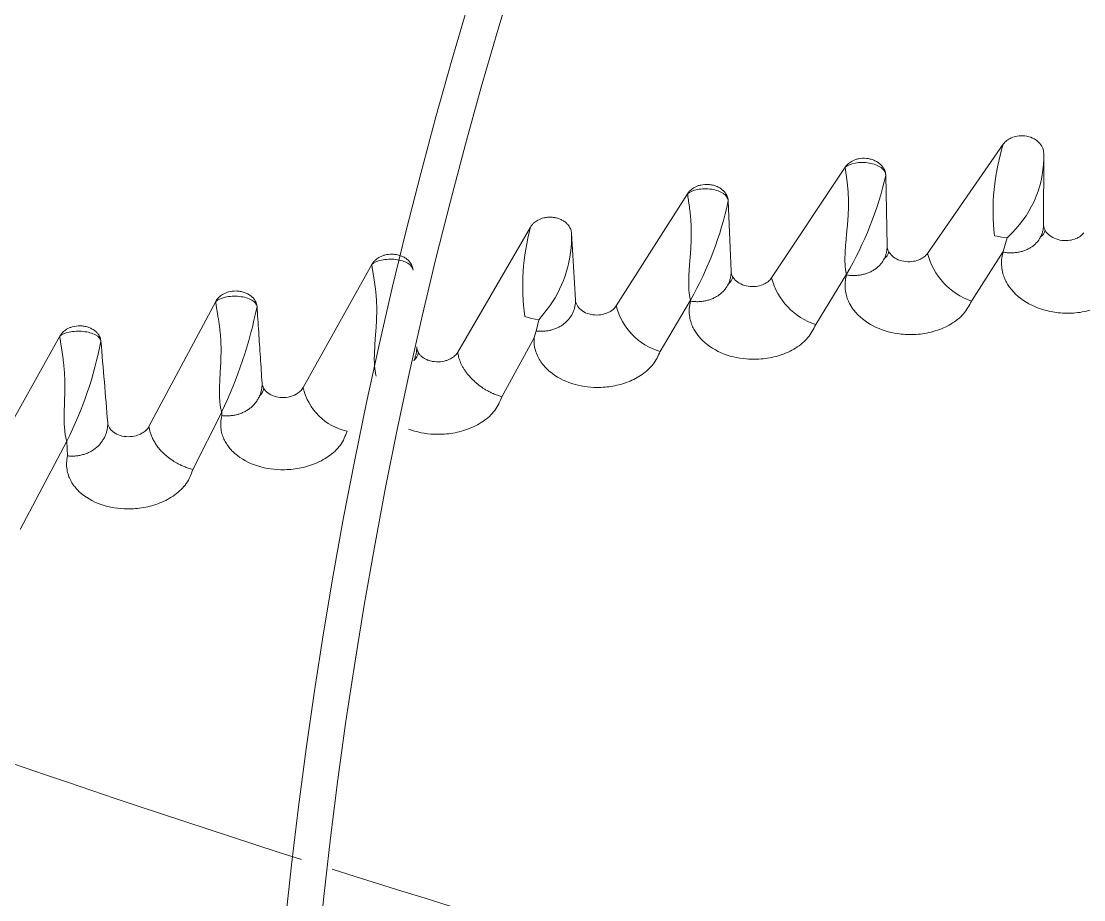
# Model space of a CAD drawing. Header units: millimetres. Extents: x 113490 to 142599, y -20467 to 115.
# Drawn here: x 132124.5 to 132199.1, y -11322.9 to -11261.3 of the extents above; entities that cross this region are included whole.
import ezdxf

# ---------------------------------------------------------------- set-up
doc = ezdxf.new("R2010")
doc.units = ezdxf.units.MM
doc.layers.add('DV3_0', color=7, linetype='Continuous')

msp = doc.modelspace()

# ---------------------------------------------------------------- linework, layer by layer
at = {"layer": 'DV3_0', "color": 7, "linetype": 'Continuous', "lineweight": 15}
for p, q in [((132188.102, -11277.592), (132193.42, -11269.935)), ((132196.256, -11270.563), (132196.242, -11275.527)), ((132177.17, -11279.306), (132182.328, -11271.544)), ((132185.175, -11272.108), (132185.267, -11277.05)), ((132166.265, -11281.278), (132171.274, -11273.405)), ((132174.131, -11273.909), (132174.325, -11278.827)), ((132155.148, -11284.523), (132160.254, -11275.748)), ((132163.132, -11276.173), (132163.411, -11280.856)), ((132192.993, -11276.39), (132192.805, -11276.344)), ((132193.286, -11276.449), (132192.993, -11276.39)), ((132193.683, -11276.506), (132193.286, -11276.449)), ((132193.683, -11276.505), (132193.408, -11277.447)), ((132194.039, -11276.146), (132193.683, -11276.505)), ((132191.194, -11280.93), (132193.408, -11277.447)), ((132193.408, -11277.447), (132193.405, -11277.498)), ((132144.31, -11287.005), (132149.129, -11278.365)), ((132180.267, -11282.576), (132182.42, -11279.052)), ((132182.42, -11279.051), (132182.418, -11279.098)), ((132133.493, -11289.734), (132138.176, -11280.965)), ((132169.354, -11284.475), (132171.478, -11280.858)), ((132171.478, -11280.858), (132171.478, -11280.94)), ((132161.608, -11281.271), (132160.831, -11282.246)), ((132160.337, -11282.157), (132159.86, -11282.021)), ((132160.831, -11282.246), (132160.337, -11282.157)), ((132160.831, -11282.246), (132160.654, -11283.036)), ((132121.372, -11293.898), (132127.237, -11283.399)), ((132158.253, -11287.64), (132160.503, -11283.511)), ((132136.573, -11292.74), (132138.593, -11288.734)), ((132138.593, -11288.733), (132138.6, -11288.967)), ((132124.452, -11296.951), (132127.732, -11290.763)), ((132127.732, -11290.762), (132127.783, -11291.791))]:
    msp.add_line(p, q, dxfattribs=at)
for centre, radius, start, end in [((132487.238, -11359.99), 477.5, 136.98025, 223.01975), ((132487.238, -11359.99), 456, 136.22822, 225.34418), ((132487.238, -11359.99), 453.5, 135.99119, 225.55886), ((132487.238, -11359.99), 343.5, 135.65946, 225.62289), ((132487.238, -11359.99), 346, 136.50602, 225.32035), ((132208.216, -11274.588), 15.511, 162.54213, 186.50253), ((132188.703, -11270.795), 7.557, 314.92233, 1.76239), ((132161.348, -11266.671), 24.439, 329.56586, 347.14778), ((132149.773, -11268.592), 24.932, 330.52894, 347.68668), ((132175.61, -11279.861), 15.898, 165.00298, 187.80676), ((132154.779, -11276.452), 8.357, 324.79019, 1.91433), ((132195.543, -11275.758), 0.842, 303.77478, 346.84189), ((132184.52, -11277.251), 0.897, 305.88427, 346.71446), ((132192.754, -11276.384), 4.806, 194.55048, 251.06411), ((132173.539, -11279), 0.942, 307.57461, 346.42967), ((132181.681, -11278.136), 4.66, 194.54387, 252.336), ((132409.503, -10489.197), 872.245, 245.061749, 252.291432), ((132109.415, -11274.855), 32.31, 334.56136, 348.45555), ((132170.633, -11280.149), 4.511, 194.49093, 253.53002), ((132166.296, -11285.084), 6.003, 160.05662, 164.81001), ((132103.295, -11278.516), 27.334, 333.38163, 348.95989), ((126993.049, -11718.425), 5155.431, 4.77297, 4.836578), ((132151.366, -11284.289), 1.068, 310.83867, 346.42868), ((132140.487, -11286.791), 1.106, 312.11245, 346.08773), ((132148.251, -11286.11), 4.041, 192.7941, 257.83161), ((132409.503, -10489.197), 872.245, 252.439478, 259.620226), ((132685.025, -9514.286), 1921.389, 250.257884, 253.587263)]:
    msp.add_arc(centre, radius, start, end, dxfattribs=at)
for points, knots in [([(132193.42, -11269.935), (132193.497, -11269.84), (132193.648, -11269.657), (132193.993, -11269.457), (132194.429, -11269.328), (132194.954, -11269.321), (132195.484, -11269.472), (132195.92, -11269.763), (132196.151, -11270.087), (132196.246, -11270.361), (132196.252, -11270.496), (132196.256, -11270.563)], [0, 0, 0, 0, 0.104171, 0.202862, 0.315207, 0.453016, 0.596047, 0.736876, 0.874614, 0.938161, 1, 1, 1, 1]), ([(132182.328, -11271.544), (132182.344, -11271.521), (132182.374, -11271.475), (132182.428, -11271.409), (132182.488, -11271.346), (132182.576, -11271.266), (132182.698, -11271.174), (132182.868, -11271.079), (132183.061, -11271), (132183.377, -11270.918), (132183.733, -11270.901), (132184.094, -11270.963), (132184.354, -11271.05), (132184.593, -11271.173), (132184.798, -11271.327), (132184.963, -11271.505), (132185.07, -11271.678), (132185.133, -11271.835), (132185.167, -11271.971), (132185.172, -11272.062), (132185.175, -11272.108)], [0, 0, 0, 0, 0.024134, 0.04836, 0.072806, 0.097596, 0.147346, 0.197463, 0.253452, 0.310188, 0.44873, 0.519838, 0.591578, 0.663957, 0.735397, 0.803684, 0.871681, 0.915225, 0.957782, 1, 1, 1, 1]), ([(132182.328, -11271.544), (132182.48, -11271.415), (132182.736, -11271.308), (132183.342, -11271.199), (132183.693, -11271.195), (132184.341, -11271.305), (132184.638, -11271.418), (132185.055, -11271.722), (132185.173, -11271.913), (132185.175, -11272.108)], [0, 0, 0, 0, 0.25, 0.25, 0.5, 0.5, 0.75, 0.75, 1, 1, 1, 1]), ([(132182.42, -11279.051), (132182.408, -11279.002), (132182.385, -11278.9), (132182.359, -11278.74), (132182.338, -11278.573), (132182.323, -11278.397), (132182.309, -11278.106), (132182.316, -11277.643), (132182.358, -11277.012), (132182.415, -11276.383), (132182.464, -11275.876), (132182.511, -11275.383), (132182.545, -11274.865), (132182.565, -11274.328), (132182.563, -11273.895), (132182.552, -11273.546), (132182.531, -11273.212), (132182.502, -11272.892), (132182.468, -11272.588), (132182.431, -11272.299), (132182.393, -11272.028), (132182.357, -11271.772), (132182.338, -11271.621), (132182.328, -11271.544)], [0, 0, 0, 0, 0.022409, 0.045589, 0.069571, 0.094381, 0.120045, 0.191549, 0.285493, 0.377196, 0.444191, 0.486257, 0.570457, 0.643705, 0.688578, 0.731351, 0.772306, 0.811765, 0.850086, 0.887654, 0.924879, 0.962184, 1, 1, 1, 1]), ([(132171.274, -11273.405), (132171.289, -11273.382), (132171.319, -11273.335), (132171.371, -11273.269), (132171.429, -11273.205), (132171.515, -11273.123), (132171.635, -11273.03), (132171.802, -11272.931), (132171.993, -11272.848), (132172.307, -11272.76), (132172.663, -11272.735), (132173.026, -11272.788), (132173.289, -11272.871), (132173.531, -11272.989), (132173.739, -11273.138), (132173.908, -11273.312), (132174.017, -11273.483), (132174.083, -11273.638), (132174.12, -11273.773), (132174.127, -11273.863), (132174.131, -11273.909)], [0, 0, 0, 0, 0.024029, 0.048159, 0.072516, 0.097221, 0.146847, 0.196862, 0.252882, 0.309652, 0.448785, 0.520176, 0.59216, 0.664628, 0.736101, 0.804272, 0.872116, 0.915511, 0.957922, 1, 1, 1, 1]), ([(132171.274, -11273.405), (132171.421, -11273.276), (132171.673, -11273.168), (132172.275, -11273.052), (132172.625, -11273.044), (132173.275, -11273.141), (132173.576, -11273.247), (132174, -11273.537), (132174.124, -11273.72), (132174.131, -11273.909)], [0, 0, 0, 0, 0.25, 0.25, 0.5, 0.5, 0.75, 0.75, 1, 1, 1, 1]), ([(132171.478, -11280.858), (132171.466, -11280.809), (132171.442, -11280.71), (132171.413, -11280.553), (132171.389, -11280.389), (132171.371, -11280.217), (132171.352, -11279.931), (132171.35, -11279.477), (132171.38, -11278.854), (132171.424, -11278.231), (132171.463, -11277.729), (132171.502, -11277.242), (132171.526, -11276.729), (132171.537, -11276.194), (132171.53, -11275.762), (132171.513, -11275.414), (132171.488, -11275.079), (132171.456, -11274.759), (132171.419, -11274.455), (132171.379, -11274.165), (132171.34, -11273.893), (132171.303, -11273.635), (132171.284, -11273.482), (132171.274, -11273.405)], [0, 0, 0, 0, 0.022201, 0.045152, 0.068882, 0.093418, 0.118782, 0.189613, 0.28218, 0.374375, 0.441059, 0.481971, 0.566408, 0.639815, 0.684963, 0.728061, 0.769391, 0.809271, 0.848051, 0.886111, 0.923847, 0.961672, 1, 1, 1, 1]), ([(132160.254, -11275.748), (132160.272, -11275.72), (132160.306, -11275.666), (132160.363, -11275.59), (132160.425, -11275.519), (132160.509, -11275.435), (132160.625, -11275.342), (132160.848, -11275.206), (132161.128, -11275.1), (132161.457, -11275.049), (132161.735, -11275.044), (132162.015, -11275.081), (132162.279, -11275.159), (132162.521, -11275.272), (132162.73, -11275.418), (132162.901, -11275.589), (132163.014, -11275.758), (132163.082, -11275.911), (132163.12, -11276.041), (132163.128, -11276.129), (132163.132, -11276.173)], [0, 0, 0, 0, 0.028167, 0.055348, 0.081659, 0.107229, 0.154212, 0.202321, 0.315456, 0.382435, 0.455458, 0.52668, 0.598478, 0.669805, 0.740218, 0.808365, 0.876005, 0.918304, 0.959423, 1, 1, 1, 1]), ([(132193.405, -11277.498), (132193.453, -11277.507), (132193.55, -11277.524), (132193.695, -11277.54), (132193.839, -11277.549), (132193.982, -11277.551), (132194.124, -11277.547), (132194.264, -11277.535), (132194.402, -11277.518), (132194.537, -11277.493), (132194.67, -11277.462), (132194.799, -11277.425), (132194.924, -11277.382), (132195.046, -11277.333), (132195.163, -11277.278), (132195.276, -11277.218), (132195.383, -11277.152), (132195.486, -11277.08), (132195.582, -11277.003), (132195.673, -11276.922), (132195.757, -11276.835), (132195.836, -11276.744), (132195.908, -11276.649), (132195.974, -11276.551), (132196.033, -11276.448), (132196.085, -11276.342), (132196.13, -11276.233), (132196.168, -11276.121), (132196.198, -11276.007), (132196.221, -11275.89), (132196.236, -11275.77), (132196.244, -11275.65), (132196.242, -11275.568), (132196.242, -11275.527)], [0, 0, 0, 0, 0.030744, 0.061438, 0.092125, 0.122844, 0.153625, 0.184492, 0.215464, 0.246557, 0.277781, 0.309144, 0.340652, 0.372311, 0.404123, 0.436093, 0.468225, 0.500527, 0.533, 0.565643, 0.598448, 0.631405, 0.6645, 0.69772, 0.731048, 0.76447, 0.797969, 0.831532, 0.865147, 0.898805, 0.9325, 0.966231, 1, 1, 1, 1]), ([(132196.242, -11275.527), (132196.246, -11275.591), (132196.254, -11275.721), (132196.346, -11275.978), (132196.572, -11276.28), (132196.999, -11276.552), (132197.525, -11276.696), (132198.054, -11276.693), (132198.501, -11276.573), (132198.787, -11276.412), (132198.963, -11276.262), (132199.031, -11276.178), (132199.065, -11276.136)], [0, 0, 0, 0, 0.06232, 0.125391, 0.257745, 0.398304, 0.543526, 0.684373, 0.802176, 0.903379, 0.95178, 1, 1, 1, 1]), ([(132182.418, -11279.097), (132182.467, -11279.105), (132182.564, -11279.121), (132182.71, -11279.134), (132182.855, -11279.141), (132182.999, -11279.141), (132183.142, -11279.134), (132183.282, -11279.12), (132183.421, -11279.1), (132183.556, -11279.073), (132183.689, -11279.039), (132183.819, -11279), (132183.945, -11278.954), (132184.067, -11278.902), (132184.184, -11278.845), (132184.297, -11278.781), (132184.405, -11278.713), (132184.507, -11278.638), (132184.604, -11278.559), (132184.695, -11278.475), (132184.78, -11278.386), (132184.859, -11278.292), (132184.931, -11278.195), (132184.997, -11278.094), (132185.056, -11277.989), (132185.109, -11277.88), (132185.154, -11277.769), (132185.192, -11277.655), (132185.223, -11277.538), (132185.246, -11277.419), (132185.261, -11277.298), (132185.269, -11277.175), (132185.268, -11277.091), (132185.267, -11277.05)], [0, 0, 0, 0, 0.030624, 0.061201, 0.091776, 0.122388, 0.153068, 0.183841, 0.214727, 0.245741, 0.276895, 0.308198, 0.339656, 0.371275, 0.403058, 0.43501, 0.467136, 0.499442, 0.53193, 0.564598, 0.597438, 0.630439, 0.663587, 0.696868, 0.730267, 0.763765, 0.797349, 0.831004, 0.864717, 0.898478, 0.93228, 0.96612, 1, 1, 1, 1]), ([(132185.267, -11277.05), (132185.273, -11277.114), (132185.284, -11277.243), (132185.381, -11277.496), (132185.613, -11277.792), (132186.044, -11278.053), (132186.574, -11278.185), (132187.103, -11278.17), (132187.546, -11278.041), (132187.828, -11277.874), (132188.002, -11277.72), (132188.069, -11277.635), (132188.102, -11277.592)], [0, 0, 0, 0, 0.062043, 0.124815, 0.256609, 0.396962, 0.54245, 0.683803, 0.801715, 0.902665, 0.951541, 1, 1, 1, 1]), ([(132149.129, -11278.365), (132149.142, -11278.341), (132149.169, -11278.293), (132149.218, -11278.223), (132149.272, -11278.156), (132149.353, -11278.07), (132149.468, -11277.971), (132149.631, -11277.864), (132149.819, -11277.772), (132150.133, -11277.668), (132150.496, -11277.628), (132150.869, -11277.669), (132151.141, -11277.743), (132151.392, -11277.855), (132151.608, -11278.001), (132151.782, -11278.172), (132151.896, -11278.341), (132151.966, -11278.495), (132152.005, -11278.629), (132152.012, -11278.72), (132152.016, -11278.765)], [0, 0, 0, 0, 0.023863, 0.047824, 0.072015, 0.09656, 0.145727, 0.195355, 0.251243, 0.307931, 0.448733, 0.521024, 0.59385, 0.666733, 0.738421, 0.806257, 0.87365, 0.91656, 0.958451, 1, 1, 1, 1]), ([(132149.129, -11278.365), (132149.261, -11278.235), (132149.506, -11278.124), (132150.105, -11277.995), (132150.46, -11277.977), (132151.126, -11278.054), (132151.436, -11278.149), (132151.877, -11278.415), (132152.008, -11278.588), (132152.016, -11278.765)], [0, 0, 0, 0, 0.25, 0.25, 0.5, 0.5, 0.75, 0.75, 1, 1, 1, 1]), ([(132193.405, -11277.498), (132193.363, -11277.681), (132193.284, -11278.028), (132193.293, -11278.531), (132193.374, -11278.975), (132193.508, -11279.357), (132193.67, -11279.676), (132193.84, -11279.936), (132194.304, -11280.533), (132195.327, -11281.304), (132196.92, -11281.761), (132198.353, -11281.812), (132199.573, -11281.606), (132200.683, -11281.142), (132201.609, -11280.447), (132201.959, -11279.837), (132202.134, -11279.532)], [0, 0, 0, 0, 0.049983, 0.095305, 0.136089, 0.172395, 0.204188, 0.231394, 0.253924, 0.400322, 0.537539, 0.629207, 0.722264, 0.815359, 0.907832, 1, 1, 1, 1]), ([(132149.432, -11286.19), (132149.419, -11286.139), (132149.393, -11286.035), (132149.363, -11285.87), (132149.338, -11285.697), (132149.319, -11285.515), (132149.3, -11285.214), (132149.3, -11284.734), (132149.333, -11284.082), (132149.379, -11283.431), (132149.417, -11282.905), (132149.453, -11282.395), (132149.471, -11281.859), (132149.471, -11281.305), (132149.452, -11280.857), (132149.425, -11280.495), (132149.388, -11280.146), (132149.345, -11279.81), (132149.297, -11279.489), (132149.248, -11279.182), (132149.201, -11278.891), (132149.158, -11278.614), (132149.139, -11278.448), (132149.129, -11278.365)], [0, 0, 0, 0, 0.022237, 0.045248, 0.069066, 0.093718, 0.119229, 0.190368, 0.28422, 0.374892, 0.441624, 0.484155, 0.567317, 0.639831, 0.684339, 0.726905, 0.76784, 0.807487, 0.846217, 0.884424, 0.922516, 0.960904, 1, 1, 1, 1]), ([(132171.478, -11280.94), (132171.527, -11280.947), (132171.624, -11280.961), (132171.771, -11280.972), (132171.916, -11280.976), (132172.06, -11280.974), (132172.202, -11280.964), (132172.343, -11280.948), (132172.481, -11280.925), (132172.617, -11280.896), (132172.749, -11280.86), (132172.879, -11280.818), (132173.004, -11280.769), (132173.126, -11280.715), (132173.243, -11280.655), (132173.356, -11280.59), (132173.464, -11280.519), (132173.566, -11280.442), (132173.662, -11280.361), (132173.753, -11280.274), (132173.838, -11280.183), (132173.916, -11280.088), (132173.988, -11279.989), (132174.054, -11279.885), (132174.113, -11279.778), (132174.165, -11279.668), (132174.211, -11279.555), (132174.249, -11279.439), (132174.28, -11279.321), (132174.303, -11279.2), (132174.319, -11279.077), (132174.327, -11278.953), (132174.326, -11278.869), (132174.325, -11278.827)], [0, 0, 0, 0, 0.03052, 0.060997, 0.091475, 0.121995, 0.152587, 0.183277, 0.214087, 0.245032, 0.276126, 0.307376, 0.338791, 0.370375, 0.402134, 0.434072, 0.466194, 0.498504, 0.531007, 0.563699, 0.59657, 0.629611, 0.662807, 0.696143, 0.729602, 0.763169, 0.796826, 0.83056, 0.864356, 0.898204, 0.932096, 0.966028, 1, 1, 1, 1]), ([(132174.325, -11278.827), (132174.332, -11278.89), (132174.345, -11279.019), (132174.448, -11279.269), (132174.686, -11279.559), (132175.123, -11279.81), (132175.657, -11279.931), (132176.186, -11279.904), (132176.626, -11279.765), (132176.903, -11279.592), (132177.073, -11279.436), (132177.138, -11279.349), (132177.17, -11279.306)], [0, 0, 0, 0, 0.061808, 0.124342, 0.255812, 0.396242, 0.54227, 0.68426, 0.802287, 0.903034, 0.951693, 1, 1, 1, 1]), ([(132182.418, -11279.097), (132182.38, -11279.274), (132182.308, -11279.612), (132182.32, -11280.102), (132182.402, -11280.538), (132182.539, -11280.918), (132182.706, -11281.24), (132182.885, -11281.507), (132183.367, -11282.104), (132184.42, -11282.861), (132186.028, -11283.281), (132187.462, -11283.301), (132188.673, -11283.071), (132189.774, -11282.585), (132190.691, -11281.866), (132191.026, -11281.243), (132191.194, -11280.93)], [0, 0, 0, 0, 0.048201, 0.09227, 0.132334, 0.168466, 0.200643, 0.228802, 0.25286, 0.399444, 0.537774, 0.628473, 0.721072, 0.814191, 0.907038, 1, 1, 1, 1]), ([(132138.176, -11280.965), (132138.189, -11280.94), (132138.215, -11280.892), (132138.262, -11280.822), (132138.315, -11280.754), (132138.394, -11280.668), (132138.507, -11280.567), (132138.666, -11280.458), (132138.852, -11280.364), (132139.164, -11280.255), (132139.526, -11280.209), (132139.902, -11280.244), (132140.176, -11280.314), (132140.43, -11280.422), (132140.649, -11280.564), (132140.827, -11280.733), (132140.944, -11280.9), (132141.016, -11281.053), (132141.057, -11281.186), (132141.067, -11281.276), (132141.072, -11281.321)], [0, 0, 0, 0, 0.023808, 0.047726, 0.071885, 0.096412, 0.145198, 0.194482, 0.250252, 0.306836, 0.44823, 0.520887, 0.594068, 0.667165, 0.739009, 0.806802, 0.874094, 0.916845, 0.958589, 1, 1, 1, 1]), ([(132138.176, -11280.965), (132138.304, -11280.838), (132138.544, -11280.727), (132139.139, -11280.596), (132139.493, -11280.575), (132140.161, -11280.643), (132140.474, -11280.731), (132140.923, -11280.985), (132141.058, -11281.15), (132141.072, -11281.321)], [0, 0, 0, 0, 0.25, 0.25, 0.5, 0.5, 0.75, 0.75, 1, 1, 1, 1]), ([(132138.593, -11288.733), (132138.579, -11288.684), (132138.551, -11288.581), (132138.518, -11288.42), (132138.491, -11288.251), (132138.469, -11288.073), (132138.444, -11287.777), (132138.434, -11287.306), (132138.455, -11286.662), (132138.488, -11286.018), (132138.516, -11285.498), (132138.543, -11284.994), (132138.552, -11284.464), (132138.544, -11283.913), (132138.519, -11283.466), (132138.487, -11283.104), (132138.446, -11282.755), (132138.399, -11282.419), (132138.348, -11282.097), (132138.297, -11281.789), (132138.248, -11281.496), (132138.205, -11281.217), (132138.186, -11281.049), (132138.176, -11280.965)], [0, 0, 0, 0, 0.022002, 0.044764, 0.068319, 0.092694, 0.117911, 0.188328, 0.280844, 0.371809, 0.438209, 0.479748, 0.562928, 0.635555, 0.680347, 0.723252, 0.76458, 0.804675, 0.843903, 0.882652, 0.921318, 0.960302, 1, 1, 1, 1]), ([(132160.654, -11283.036), (132160.701, -11283.041), (132160.797, -11283.05), (132160.939, -11283.056), (132161.081, -11283.055), (132161.221, -11283.047), (132161.359, -11283.033), (132161.495, -11283.012), (132161.629, -11282.984), (132161.761, -11282.951), (132161.889, -11282.911), (132162.014, -11282.866), (132162.136, -11282.814), (132162.253, -11282.757), (132162.366, -11282.695), (132162.475, -11282.627), (132162.579, -11282.554), (132162.677, -11282.475), (132162.77, -11282.392), (132162.858, -11282.304), (132162.939, -11282.212), (132163.015, -11282.116), (132163.085, -11282.016), (132163.148, -11281.912), (132163.205, -11281.805), (132163.256, -11281.695), (132163.299, -11281.582), (132163.336, -11281.466), (132163.366, -11281.348), (132163.389, -11281.228), (132163.404, -11281.105), (132163.413, -11280.982), (132163.412, -11280.898), (132163.411, -11280.856)], [0, 0, 0, 0, 0.030265, 0.060513, 0.090787, 0.121122, 0.15155, 0.182096, 0.21278, 0.243616, 0.274618, 0.305794, 0.337151, 0.368694, 0.400427, 0.432355, 0.464482, 0.496811, 0.529346, 0.562081, 0.595008, 0.628116, 0.661391, 0.694819, 0.728381, 0.762063, 0.795848, 0.82972, 0.863667, 0.897675, 0.931737, 0.965846, 1, 1, 1, 1]), ([(132163.411, -11280.856), (132163.419, -11280.92), (132163.435, -11281.047), (132163.543, -11281.294), (132163.786, -11281.579), (132164.23, -11281.821), (132164.767, -11281.931), (132165.296, -11281.893), (132165.732, -11281.745), (132166.006, -11281.568), (132166.171, -11281.409), (132166.234, -11281.322), (132166.265, -11281.278)], [0, 0, 0, 0, 0.061572, 0.123849, 0.255018, 0.395564, 0.542157, 0.684789, 0.802921, 0.903424, 0.951914, 1, 1, 1, 1]), ([(132171.478, -11280.94), (132171.443, -11281.112), (132171.377, -11281.442), (132171.394, -11281.92), (132171.479, -11282.348), (132171.618, -11282.723), (132171.79, -11283.045), (132171.977, -11283.316), (132172.474, -11283.909), (132173.551, -11284.648), (132175.168, -11285.032), (132176.596, -11285.021), (132177.793, -11284.771), (132178.882, -11284.267), (132179.786, -11283.529), (132180.106, -11282.895), (132180.267, -11282.576)], [0, 0, 0, 0, 0.046866, 0.089983, 0.129484, 0.165451, 0.19787, 0.226685, 0.25182, 0.39873, 0.538192, 0.627822, 0.719907, 0.813023, 0.906239, 1, 1, 1, 1]), ([(132141.072, -11281.321), (132141.091, -11281.616), (132141.131, -11282.209), (132141.19, -11283.097), (132141.249, -11283.988), (132141.308, -11284.883), (132141.367, -11285.782), (132141.406, -11286.381), (132141.426, -11286.682)], [0, 0, 0, 0, 0.163352, 0.328023, 0.494015, 0.661335, 0.829994, 1, 1, 1, 1]), ([(132127.237, -11283.399), (132127.25, -11283.375), (132127.276, -11283.329), (132127.323, -11283.262), (132127.375, -11283.196), (132127.453, -11283.112), (132127.563, -11283.013), (132127.722, -11282.905), (132127.905, -11282.812), (132128.217, -11282.702), (132128.578, -11282.655), (132128.952, -11282.689), (132129.224, -11282.758), (132129.476, -11282.865), (132129.694, -11283.004), (132129.872, -11283.17), (132129.99, -11283.334), (132130.064, -11283.486), (132130.107, -11283.617), (132130.118, -11283.706), (132130.123, -11283.75)], [0, 0, 0, 0, 0.023224, 0.046559, 0.070122, 0.094029, 0.142577, 0.19164, 0.247919, 0.304972, 0.44783, 0.520778, 0.594184, 0.66739, 0.739327, 0.807118, 0.874376, 0.917068, 0.958723, 1, 1, 1, 1]), ([(132127.237, -11283.399), (132127.368, -11283.278), (132127.609, -11283.174), (132128.2, -11283.051), (132128.55, -11283.032), (132129.211, -11283.098), (132129.521, -11283.183), (132129.968, -11283.426), (132130.105, -11283.585), (132130.123, -11283.75)], [0, 0, 0, 0, 0.25, 0.25, 0.5, 0.5, 0.75, 0.75, 1, 1, 1, 1]), ([(132127.732, -11290.763), (132127.718, -11290.716), (132127.689, -11290.621), (132127.654, -11290.471), (132127.624, -11290.313), (132127.599, -11290.147), (132127.567, -11289.872), (132127.545, -11289.435), (132127.546, -11288.83), (132127.561, -11288.226), (132127.577, -11287.74), (132127.593, -11287.269), (132127.594, -11286.769), (132127.582, -11286.243), (132127.556, -11285.814), (132127.525, -11285.464), (132127.487, -11285.126), (132127.444, -11284.802), (132127.397, -11284.49), (132127.35, -11284.193), (132127.306, -11283.911), (132127.265, -11283.642), (132127.247, -11283.48), (132127.237, -11283.399)], [0, 0, 0, 0, 0.021649, 0.044054, 0.067247, 0.091253, 0.116094, 0.185169, 0.275206, 0.366062, 0.431165, 0.470125, 0.553471, 0.626346, 0.672137, 0.716118, 0.758577, 0.799825, 0.840195, 0.880037, 0.91971, 0.959577, 1, 1, 1, 1]), ([(132160.503, -11283.511), (132160.503, -11283.682), (132160.504, -11284.014), (132160.619, -11284.486), (132160.801, -11284.912), (132161.039, -11285.289), (132161.316, -11285.615), (132161.929, -11286.184), (132163.105, -11286.806), (132164.696, -11287.042), (132166.049, -11286.933), (132167.138, -11286.63), (132168.12, -11286.11), (132168.93, -11285.385), (132169.212, -11284.78), (132169.354, -11284.475)], [0, 0, 0, 0, 0.04854, 0.0945, 0.138055, 0.179268, 0.218149, 0.254623, 0.40285, 0.546551, 0.633793, 0.723693, 0.814955, 0.906909, 1, 1, 1, 1]), ([(132152.069, -11285.117), (132152.085, -11285.085), (132152.117, -11285.014), (132152.159, -11284.902), (132152.197, -11284.782), (132152.227, -11284.66), (132152.25, -11284.536), (132152.266, -11284.41), (132152.274, -11284.283), (132152.273, -11284.197), (132152.272, -11284.154)], [0.7337345, 0.7337345, 0.7337345, 0.7337345, 0.7628649, 0.7965844, 0.8303767, 0.8642271, 0.8981227, 0.9320539, 0.9660139, 1, 1, 1, 1]), ([(132152.272, -11284.154), (132152.274, -11284.179), (132152.278, -11284.23), (132152.293, -11284.305), (132152.314, -11284.379), (132152.342, -11284.452), (132152.396, -11284.561), (132152.493, -11284.701), (132152.659, -11284.858), (132152.863, -11284.992), (132153.187, -11285.133), (132153.648, -11285.22), (132154.11, -11285.177), (132154.433, -11285.08), (132154.629, -11284.993), (132154.798, -11284.892), (132154.938, -11284.78), (132155.059, -11284.658), (132155.119, -11284.568), (132155.148, -11284.523)], [0, 0, 0, 0, 0.024403, 0.048716, 0.073078, 0.097627, 0.122498, 0.187206, 0.253061, 0.322964, 0.39398, 0.541384, 0.684938, 0.744578, 0.803456, 0.853954, 0.903766, 0.952151, 1, 1, 1, 1]), ([(132158.253, -11287.641), (132158.198, -11287.626), (132158.091, -11287.594), (132157.934, -11287.54), (132157.785, -11287.483), (132157.643, -11287.424), (132157.51, -11287.364), (132157.385, -11287.302), (132157.268, -11287.241), (132157.16, -11287.18), (132157.059, -11287.12), (132156.965, -11287.062), (132156.879, -11287.006), (132156.801, -11286.952), (132156.73, -11286.901), (132156.665, -11286.852), (132156.607, -11286.808), (132156.555, -11286.767), (132156.51, -11286.729), (132156.47, -11286.696), (132156.437, -11286.667), (132156.409, -11286.642), (132156.386, -11286.622), (132156.369, -11286.607), (132156.357, -11286.596), (132156.277, -11286.524), (132156.135, -11286.39), (132155.948, -11286.187), (132155.784, -11285.986), (132155.642, -11285.786), (132155.521, -11285.59), (132155.419, -11285.397), (132155.335, -11285.21), (132155.267, -11285.028), (132155.215, -11284.853), (132155.174, -11284.684), (132155.157, -11284.576), (132155.148, -11284.523)], [0, 0, 0, 0, 0.034123, 0.06675, 0.09792, 0.12766, 0.15599, 0.182924, 0.208471, 0.232639, 0.255429, 0.276844, 0.296882, 0.315543, 0.332825, 0.348723, 0.363236, 0.376358, 0.388086, 0.398416, 0.407345, 0.414868, 0.420982, 0.425684, 0.428973, 0.430847, 0.490957, 0.549235, 0.605761, 0.660585, 0.713745, 0.765274, 0.815208, 0.863593, 0.91048, 0.955927, 1, 1, 1, 1]), ([(132138.6, -11288.966), (132138.649, -11288.972), (132138.747, -11288.982), (132138.894, -11288.989), (132139.04, -11288.988), (132139.184, -11288.98), (132139.327, -11288.964), (132139.467, -11288.942), (132139.605, -11288.913), (132139.74, -11288.878), (132139.872, -11288.836), (132140, -11288.787), (132140.125, -11288.733), (132140.245, -11288.672), (132140.361, -11288.606), (132140.472, -11288.534), (132140.578, -11288.457), (132140.679, -11288.374), (132140.774, -11288.287), (132140.863, -11288.194), (132140.946, -11288.098), (132141.023, -11287.996), (132141.094, -11287.891), (132141.159, -11287.783), (132141.217, -11287.671), (132141.268, -11287.555), (132141.312, -11287.437), (132141.35, -11287.316), (132141.38, -11287.193), (132141.403, -11287.068), (132141.419, -11286.941), (132141.427, -11286.812), (132141.426, -11286.725), (132141.426, -11286.682)], [0, 0, 0, 0, 0.030308, 0.060567, 0.09083, 0.121138, 0.151527, 0.182026, 0.21266, 0.243447, 0.274401, 0.305534, 0.336854, 0.368368, 0.400081, 0.431998, 0.464123, 0.496463, 0.529018, 0.561781, 0.594743, 0.627891, 0.661209, 0.69468, 0.728285, 0.762007, 0.795828, 0.82973, 0.863698, 0.897718, 0.931779, 0.965875, 1, 1, 1, 1]), ([(132141.426, -11286.682), (132141.434, -11286.745), (132141.451, -11286.872), (132141.562, -11287.118), (132141.815, -11287.399), (132142.272, -11287.632), (132142.825, -11287.725), (132143.363, -11287.666), (132143.8, -11287.498), (132144.066, -11287.307), (132144.223, -11287.14), (132144.281, -11287.05), (132144.31, -11287.005)], [0, 0, 0, 0, 0.060685, 0.122132, 0.252219, 0.393086, 0.541388, 0.685757, 0.80418, 0.904063, 0.952325, 1, 1, 1, 1]), ([(132151.7, -11289.916), (132152.261, -11290.13), (132153.259, -11290.321), (132154.687, -11290.255), (132155.869, -11289.964), (132156.946, -11289.419), (132157.83, -11288.635), (132158.112, -11287.974), (132158.253, -11287.641)], [0.3972733, 0.3972733, 0.3972733, 0.3972733, 0.5378895, 0.6256928, 0.7171017, 0.8104865, 0.9045782, 1, 1, 1, 1]), ([(132138.6, -11288.966), (132138.569, -11289.134), (132138.509, -11289.454), (132138.536, -11289.918), (132138.631, -11290.332), (132138.779, -11290.694), (132138.961, -11291.003), (132139.158, -11291.262), (132139.686, -11291.835), (132140.827, -11292.526), (132142.483, -11292.813), (132143.906, -11292.721), (132145.071, -11292.416), (132146.132, -11291.858), (132147.001, -11291.062), (132147.265, -11290.397), (132147.399, -11290.06)], [0, 0, 0, 0, 0.045548, 0.087519, 0.126094, 0.161379, 0.19334, 0.221908, 0.246984, 0.395601, 0.538837, 0.62563, 0.716499, 0.809819, 0.904066, 1, 1, 1, 1]), ([(132127.783, -11291.791), (132127.832, -11291.796), (132127.93, -11291.805), (132128.076, -11291.81), (132128.221, -11291.807), (132128.365, -11291.798), (132128.507, -11291.781), (132128.647, -11291.757), (132128.785, -11291.726), (132128.919, -11291.688), (132129.051, -11291.645), (132129.179, -11291.594), (132129.303, -11291.538), (132129.423, -11291.476), (132129.538, -11291.408), (132129.649, -11291.334), (132129.755, -11291.255), (132129.855, -11291.171), (132129.95, -11291.081), (132130.039, -11290.987), (132130.122, -11290.889), (132130.199, -11290.786), (132130.27, -11290.679), (132130.334, -11290.569), (132130.392, -11290.455), (132130.443, -11290.338), (132130.488, -11290.218), (132130.525, -11290.096), (132130.556, -11289.971), (132130.579, -11289.844), (132130.595, -11289.715), (132130.603, -11289.585), (132130.603, -11289.497), (132130.602, -11289.454)], [0, 0, 0, 0, 0.030136, 0.060229, 0.09033, 0.120484, 0.150727, 0.181089, 0.211596, 0.242267, 0.273117, 0.304158, 0.335401, 0.366851, 0.398516, 0.4304, 0.462508, 0.494847, 0.527415, 0.560208, 0.593214, 0.626421, 0.659811, 0.693369, 0.727075, 0.76091, 0.794856, 0.828896, 0.863012, 0.89719, 0.93142, 0.965692, 1, 1, 1, 1]), ([(132130.602, -11289.454), (132130.612, -11289.516), (132130.631, -11289.643), (132130.747, -11289.887), (132131.005, -11290.165), (132131.468, -11290.391), (132132.025, -11290.475), (132132.563, -11290.408), (132132.995, -11290.233), (132133.257, -11290.039), (132133.41, -11289.871), (132133.466, -11289.78), (132133.493, -11289.734)], [0, 0, 0, 0, 0.060575, 0.121864, 0.251873, 0.393076, 0.542041, 0.686902, 0.805201, 0.904632, 0.952595, 1, 1, 1, 1]), ([(132136.573, -11292.741), (132136.518, -11292.728), (132136.41, -11292.7), (132136.252, -11292.651), (132136.102, -11292.6), (132135.96, -11292.545), (132135.827, -11292.489), (132135.703, -11292.431), (132135.586, -11292.374), (132135.478, -11292.316), (132135.378, -11292.26), (132135.286, -11292.205), (132135.202, -11292.152), (132135.125, -11292.101), (132135.055, -11292.054), (132134.993, -11292.009), (132134.937, -11291.967), (132134.888, -11291.93), (132134.845, -11291.896), (132134.808, -11291.866), (132134.777, -11291.841), (132134.752, -11291.82), (132134.733, -11291.803), (132134.618, -11291.706), (132134.422, -11291.525), (132134.177, -11291.251), (132133.975, -11290.978), (132133.814, -11290.71), (132133.689, -11290.449), (132133.597, -11290.199), (132133.531, -11289.961), (132133.506, -11289.809), (132133.493, -11289.734)], [0, 0, 0, 0, 0.034456, 0.067339, 0.098697, 0.128564, 0.156963, 0.18391, 0.209417, 0.233489, 0.25613, 0.27734, 0.297118, 0.31546, 0.332363, 0.347824, 0.361835, 0.374394, 0.385495, 0.395132, 0.403302, 0.41, 0.415223, 0.418967, 0.502787, 0.583185, 0.66032, 0.734271, 0.805105, 0.872915, 0.937826, 1, 1, 1, 1]), ([(132127.783, -11291.791), (132127.753, -11291.958), (132127.697, -11292.28), (132127.73, -11292.742), (132127.832, -11293.154), (132127.987, -11293.511), (132128.173, -11293.815), (132128.372, -11294.068), (132128.91, -11294.631), (132130.068, -11295.306), (132131.729, -11295.564), (132133.144, -11295.451), (132134.292, -11295.134), (132135.341, -11294.565), (132136.199, -11293.755), (132136.448, -11293.082), (132136.573, -11292.741)], [0, 0, 0, 0, 0.045627, 0.087603, 0.126118, 0.161277, 0.193037, 0.221314, 0.245998, 0.395257, 0.539818, 0.625245, 0.715448, 0.808686, 0.903283, 1, 1, 1, 1])]:
    msp.add_open_spline(points, degree=3, knots=knots, dxfattribs=at)

doc.saveas('drawing.dxf')
